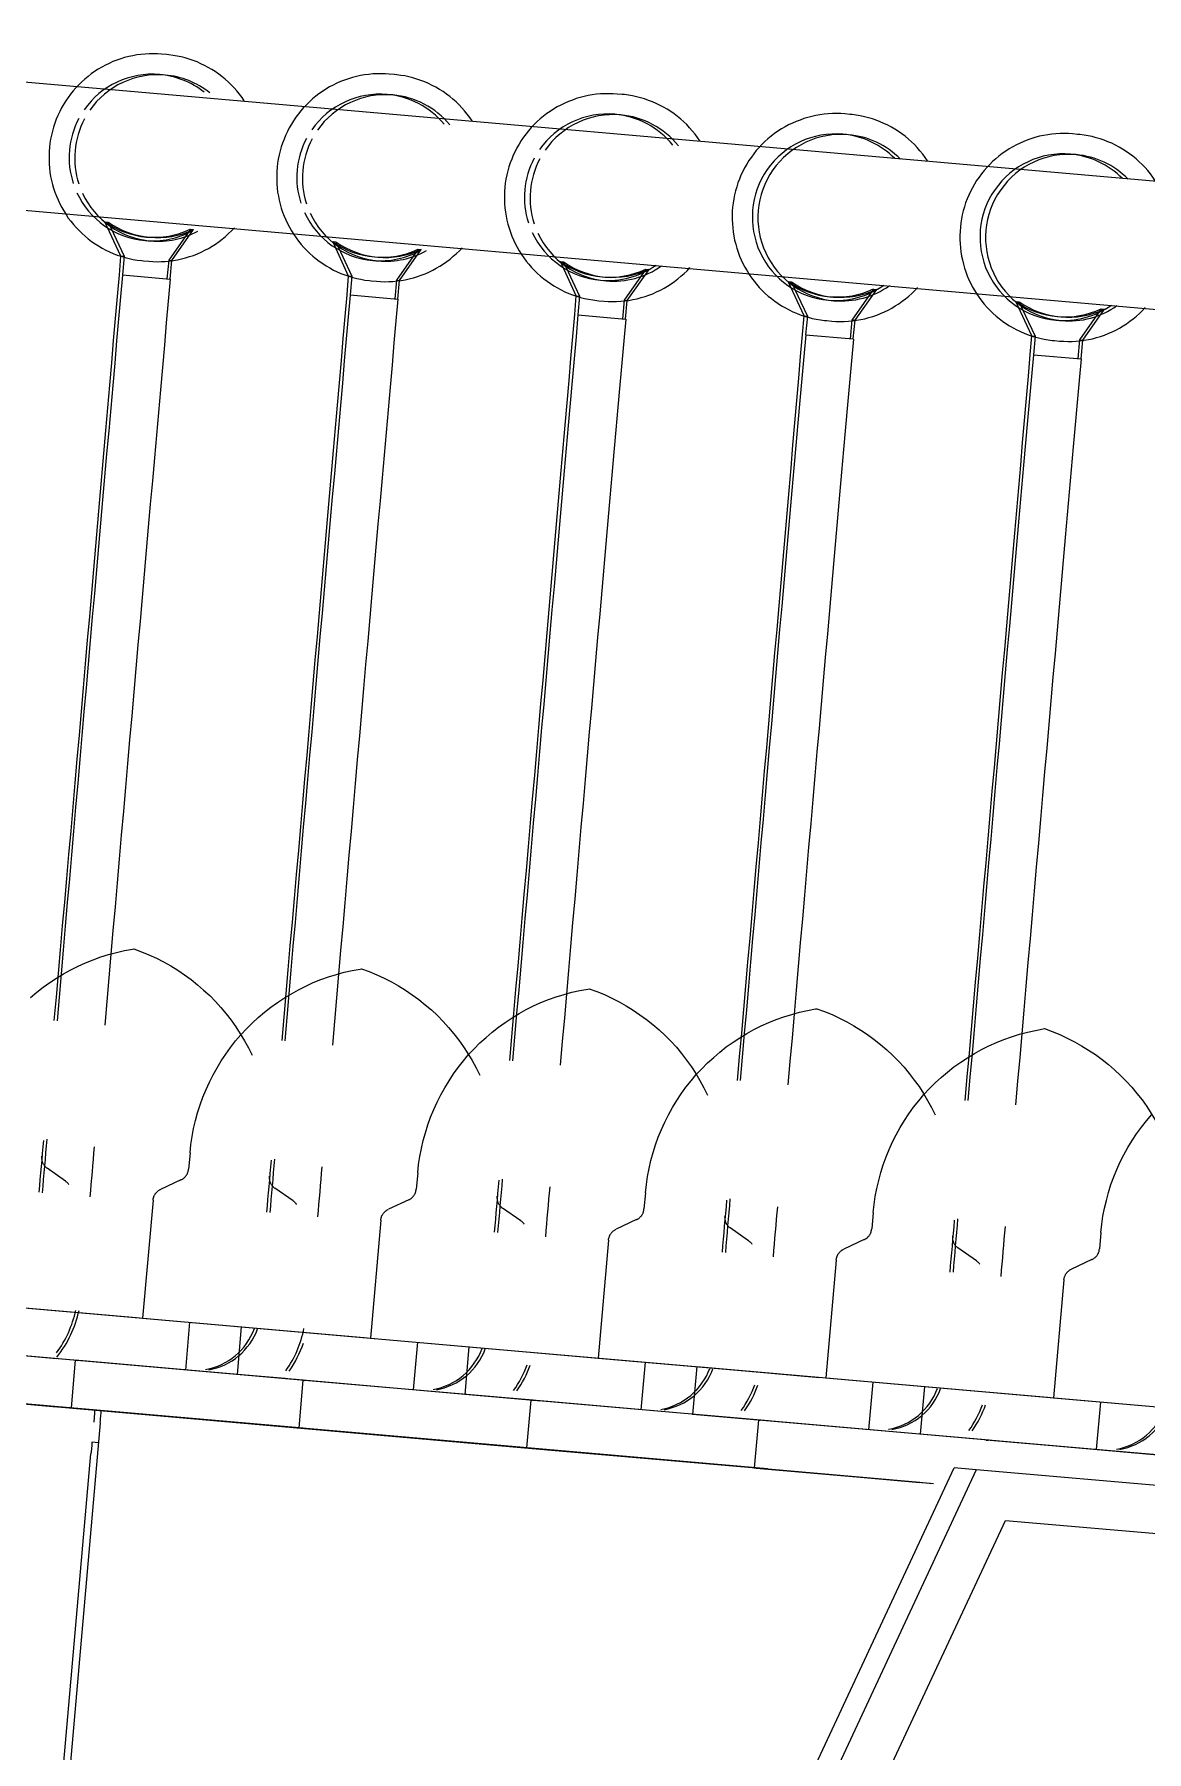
# Model space of a CAD drawing. Header units: millimetres. Extents: x 4237772 to 4686020, y -673 to 29459.
# Drawn here: x 4342311.8 to 4342381.6, y 16839.2 to 16946.8 of the extents above; entities that cross this region are included whole.
import ezdxf

# ---------------------------------------------------------------- set-up
doc = ezdxf.new("R2010")
doc.units = ezdxf.units.MM
doc.layers.add('Q-SPCQ', color=91, linetype='Continuous', lineweight=5)

# ---------------------------------------------------------------- blocks, each defined once
blk = doc.blocks.new('Static Line_Sayfa_Metal Deck_Pan Mount - Up to 15 _ pitch - Max 2 Users-1848787-SECTION - GRIDS C4-C5')
at = {"layer": 'Q-SPCQ'}
for p, q in [((4342462.49, 16930.58), (4342276.94, 16946.82)), ((4342320.14, 16945.55), (4342319.82, 16945.58)), ((4342334.41, 16944.3), (4342334.09, 16944.33)), ((4342348.68, 16943.05), (4342348.37, 16943.08)), ((4342362.96, 16941.8), (4342362.64, 16941.83)), ((4342377.23, 16940.55), (4342376.91, 16940.58)), ((4342276.24, 16938.85), (4342461.8, 16922.62)), ((4342317.27, 16932.92), (4342316.26, 16935.08)), ((4342316.26, 16935.08), (4342316.46, 16935.06)), ((4342316.46, 16935.06), (4342317.47, 16932.91)), ((4342321.62, 16934.61), (4342320.26, 16932.66)), ((4342320.46, 16932.64), (4342321.82, 16934.59)), ((4342321.62, 16934.61), (4342321.82, 16934.59)), ((4342331.54, 16931.67), (4342330.54, 16933.83)), ((4342330.54, 16933.83), (4342330.74, 16933.81)), ((4342330.74, 16933.81), (4342331.74, 16931.66)), ((4342335.89, 16933.36), (4342334.53, 16931.41)), ((4342334.73, 16931.39), (4342336.09, 16933.34)), ((4342335.89, 16933.36), (4342336.09, 16933.34)), ((4342317.17, 16931.76), (4342317.27, 16932.92)), ((4342317.27, 16932.92), (4342317.47, 16932.91)), ((4342317.47, 16932.91), (4342317.37, 16931.74)), ((4342318.69, 16932.63), (4342319.01, 16932.6)), ((4342320.26, 16932.66), (4342320.15, 16931.49)), ((4342320.26, 16932.66), (4342320.46, 16932.64)), ((4342320.35, 16931.48), (4342320.46, 16932.64)), ((4342345.81, 16930.43), (4342344.81, 16932.58)), ((4342344.81, 16932.58), (4342345.01, 16932.56)), ((4342345.01, 16932.56), (4342346.01, 16930.41)), ((4342350.17, 16932.11), (4342348.8, 16930.16)), ((4342349, 16930.15), (4342350.37, 16932.09)), ((4342350.17, 16932.11), (4342350.37, 16932.09)), ((4342317.37, 16931.74), (4342320.35, 16931.48)), ((4342331.44, 16930.51), (4342331.54, 16931.67)), ((4342331.54, 16931.67), (4342331.74, 16931.66)), ((4342331.74, 16931.66), (4342331.64, 16930.49)), ((4342332.96, 16931.38), (4342333.28, 16931.35)), ((4342334.53, 16931.41), (4342334.43, 16930.25)), ((4342334.53, 16931.41), (4342334.73, 16931.39)), ((4342334.63, 16930.23), (4342334.73, 16931.39)), ((4342360.09, 16929.18), (4342359.08, 16931.33)), ((4342359.08, 16931.33), (4342359.28, 16931.31)), ((4342359.28, 16931.31), (4342360.29, 16929.16)), ((4342331.64, 16930.49), (4342334.63, 16930.23)), ((4342345.71, 16929.26), (4342345.81, 16930.43)), ((4342345.81, 16930.43), (4342346.01, 16930.41)), ((4342346.01, 16930.41), (4342345.91, 16929.24)), ((4342347.23, 16930.13), (4342347.55, 16930.1)), ((4342348.8, 16930.16), (4342348.7, 16929)), ((4342348.8, 16930.16), (4342349, 16930.15)), ((4342348.9, 16928.98), (4342349, 16930.15)), ((4342364.44, 16930.86), (4342363.08, 16928.92)), ((4342363.28, 16928.9), (4342364.64, 16930.84)), ((4342364.44, 16930.86), (4342364.64, 16930.84)), ((4342374.36, 16927.93), (4342373.35, 16930.08)), ((4342373.35, 16930.08), (4342373.55, 16930.06)), ((4342373.55, 16930.06), (4342374.56, 16927.91)), ((4342345.91, 16929.24), (4342348.9, 16928.98)), ((4342359.98, 16928.01), (4342360.09, 16929.18)), ((4342360.09, 16929.18), (4342360.29, 16929.16)), ((4342360.29, 16929.16), (4342360.18, 16927.99)), ((4342361.51, 16928.88), (4342361.82, 16928.85)), ((4342363.08, 16928.92), (4342362.97, 16927.75)), ((4342363.08, 16928.92), (4342363.28, 16928.9)), ((4342363.17, 16927.73), (4342363.28, 16928.9)), ((4342378.71, 16929.61), (4342377.35, 16927.67)), ((4342377.55, 16927.65), (4342378.91, 16929.6)), ((4342378.71, 16929.61), (4342378.91, 16929.6)), ((4342360.18, 16927.99), (4342363.17, 16927.73)), ((4342374.26, 16926.76), (4342374.36, 16927.93)), ((4342374.36, 16927.93), (4342374.56, 16927.91)), ((4342374.56, 16927.91), (4342374.46, 16926.74)), ((4342374.46, 16926.74), (4342377.45, 16926.48)), ((4342375.78, 16927.63), (4342376.1, 16927.6)), ((4342377.35, 16927.67), (4342377.25, 16926.5)), ((4342377.35, 16927.67), (4342377.55, 16927.65)), ((4342377.45, 16926.48), (4342377.55, 16927.65)), ((4342321.6, 16876.74), (4342321.51, 16875.72)), ((4342313.8, 16874.97), (4342312.64, 16875.78)), ((4342335.87, 16875.49), (4342335.78, 16874.47)), ((4342321.03, 16875.04), (4342319.75, 16874.45)), ((4342328.07, 16873.72), (4342326.91, 16874.53)), ((4342350.14, 16874.24), (4342350.05, 16873.22)), ((4342319.28, 16873.77), (4342318.63, 16866.38)), ((4342335.31, 16873.79), (4342334.03, 16873.2)), ((4342342.34, 16872.47), (4342341.18, 16873.28)), ((4342364.42, 16873), (4342364.33, 16871.97)), ((4342333.55, 16872.52), (4342332.91, 16865.13)), ((4342349.58, 16872.55), (4342348.3, 16871.95)), ((4342356.61, 16871.22), (4342355.46, 16872.03)), ((4342347.83, 16871.27), (4342347.18, 16863.88)), ((4342363.85, 16871.3), (4342362.57, 16870.7)), ((4342370.89, 16869.97), (4342369.73, 16870.78)), ((4342378.69, 16871.75), (4342378.6, 16870.72)), ((4342362.1, 16870.02), (4342361.45, 16862.63)), ((4342378.12, 16870.05), (4342376.85, 16869.45)), ((4342313.22, 16860.83), (4342216.13, 16869.32)), ((4342376.37, 16868.77), (4342375.72, 16861.38)), ((4342328.68, 16859.48), (4342230.4, 16868.07)), ((4342296.27, 16868.34), (4342318.91, 16866.35)), ((4342304.36, 16867.63), (4342318.89, 16866.36)), ((4342343.52, 16858.18), (4342244.68, 16866.83)), ((4342310.54, 16867.09), (4342318.25, 16866.41)), ((4342310.54, 16867.09), (4342333.18, 16865.11)), ((4342357.79, 16856.93), (4342258.95, 16865.58)), ((4342318.63, 16866.38), (4342333.16, 16865.11)), ((4342321.33, 16863.13), (4342321.59, 16866.12)), ((4342324.81, 16865.84), (4342324.55, 16862.85)), ((4342324.81, 16865.84), (4342332.52, 16865.16)), ((4342324.81, 16865.84), (4342347.45, 16863.86)), ((4342367.35, 16856.09), (4342273.22, 16864.33)), ((4342315.03, 16863.68), (4342300.13, 16864.99)), ((4342315.23, 16863.66), (4342300.25, 16864.98)), ((4342313.22, 16863.84), (4342300.96, 16864.91)), ((4342332.91, 16865.13), (4342347.43, 16863.86)), ((4342335.6, 16861.88), (4342335.87, 16864.87)), ((4342339.08, 16864.59), (4342338.82, 16861.6)), ((4342339.08, 16864.59), (4342346.79, 16863.92)), ((4342339.08, 16864.59), (4342361.72, 16862.61)), ((4342314.4, 16863.74), (4342314.14, 16860.75)), ((4342329.31, 16862.43), (4342314.4, 16863.74)), ((4342314.4, 16863.74), (4342314.53, 16863.73)), ((4342329.51, 16862.42), (4342314.53, 16863.73)), ((4342328.68, 16862.49), (4342315.23, 16863.66)), ((4342347.18, 16863.88), (4342361.71, 16862.61)), ((4342349.88, 16860.63), (4342350.14, 16863.62)), ((4342353.36, 16863.34), (4342353.1, 16860.35)), ((4342353.36, 16863.34), (4342361.06, 16862.67)), ((4342353.36, 16863.34), (4342376, 16861.36)), ((4342367.35, 16856.09), (4342287.49, 16863.08)), ((4342327.59, 16862.58), (4342324.55, 16862.85)), ((4342327.56, 16862.59), (4342324.55, 16862.85)), ((4342328.67, 16862.49), (4342328.41, 16859.5)), ((4342343.58, 16861.18), (4342328.67, 16862.49)), ((4342328.67, 16862.49), (4342328.8, 16862.48)), ((4342343.78, 16861.17), (4342328.8, 16862.48)), ((4342343.78, 16861.17), (4342329.51, 16862.42)), ((4342361.45, 16862.63), (4342375.98, 16861.36)), ((4342364.15, 16859.38), (4342364.41, 16862.37)), ((4342299.87, 16862), (4342314.77, 16860.69)), ((4342299.99, 16861.99), (4342314.97, 16860.68)), ((4342300.7, 16861.92), (4342313.22, 16860.83)), ((4342367.35, 16856.09), (4342301.77, 16861.83)), ((4342343.14, 16861.22), (4342338.82, 16861.6)), ((4342343.1, 16861.23), (4342338.82, 16861.6)), ((4342342.95, 16861.24), (4342342.69, 16858.25)), ((4342357.85, 16859.94), (4342342.95, 16861.24)), ((4342342.95, 16861.24), (4342343.07, 16861.23)), ((4342358.05, 16859.92), (4342343.07, 16861.23)), ((4342358.05, 16859.92), (4342343.78, 16861.17)), ((4342367.63, 16862.09), (4342367.37, 16859.1)), ((4342367.63, 16862.09), (4342375.34, 16861.42)), ((4342367.63, 16862.09), (4342390.27, 16860.11)), ((4342375.72, 16861.38), (4342390.25, 16860.11)), ((4342378.42, 16858.14), (4342378.68, 16861.12)), ((4342314.14, 16860.75), (4342314.27, 16860.74)), ((4342314.14, 16860.75), (4342329.05, 16859.44)), ((4342314.27, 16860.74), (4342329.25, 16859.43)), ((4342314.97, 16860.68), (4342328.68, 16859.48)), ((4342316.04, 16860.58), (4342315.63, 16860.62)), ((4342367.35, 16856.09), (4342316.04, 16860.58)), ((4342357.42, 16859.97), (4342353.1, 16860.35)), ((4342357.37, 16859.98), (4342353.1, 16860.35)), ((4342357.22, 16859.99), (4342356.96, 16857)), ((4342372.13, 16858.69), (4342357.22, 16859.99)), ((4342357.22, 16859.99), (4342357.34, 16859.98)), ((4342372.33, 16858.67), (4342357.34, 16859.98)), ((4342311.84, 16812.22), (4342315.98, 16859.83)), ((4342328.41, 16859.5), (4342328.54, 16859.49)), ((4342328.41, 16859.5), (4342343.32, 16858.2)), ((4342328.54, 16859.49), (4342343.52, 16858.18)), ((4342329.25, 16859.43), (4342343.52, 16858.18)), ((4342372.33, 16858.67), (4342358.05, 16859.92)), ((4342371.69, 16858.73), (4342367.37, 16859.1)), ((4342371.65, 16858.73), (4342367.37, 16859.1)), ((4342311.36, 16812.22), (4342315.39, 16857.88)), ((4342315.45, 16858.63), (4342315.86, 16858.59)), ((4342342.69, 16858.25), (4342342.81, 16858.24)), ((4342342.69, 16858.25), (4342357.59, 16856.95)), ((4342342.81, 16858.24), (4342357.79, 16856.93)), ((4342343.52, 16858.18), (4342357.79, 16856.93)), ((4342386.4, 16857.44), (4342371.49, 16858.74)), ((4342371.49, 16858.74), (4342371.62, 16858.73)), ((4342386.6, 16857.42), (4342371.62, 16858.73)), ((4342386.6, 16857.42), (4342372.33, 16858.67)), ((4342346.96, 16808.69), (4342369.49, 16857)), ((4342370.87, 16856.88), (4342348.34, 16808.57)), ((4342356.96, 16857), (4342357.08, 16856.99)), ((4342356.96, 16857), (4342368, 16856.04)), ((4342357.08, 16856.99), (4342368.19, 16856.02)), ((4342357.79, 16856.93), (4342367.35, 16856.09)), ((4342370.87, 16856.88), (4342369.49, 16857)), ((4342515.06, 16844.26), (4342370.87, 16856.88)), ((4342350.17, 16805.4), (4342372.7, 16853.71)), ((4342372.7, 16853.71), (4342512.7, 16841.46))]:
    blk.add_line(p, q, dxfattribs=at)
at = {"layer": 'Q-SPCQ', "flags": 128}
for points in [[(4342319.82, 16945.58), (4342319.56, 16945.59), (4342319.3, 16945.6), (4342319.04, 16945.6), (4342318.78, 16945.58), (4342318.52, 16945.56), (4342318.27, 16945.53), (4342318.01, 16945.48), (4342317.76, 16945.43), (4342317.5, 16945.36), (4342317.26, 16945.29), (4342317.01, 16945.2), (4342316.77, 16945.11), (4342316.53, 16945), (4342316.3, 16944.89), (4342316.07, 16944.77), (4342315.84, 16944.63), (4342315.62, 16944.49), (4342315.41, 16944.34), (4342315.21, 16944.18), (4342315.01, 16944.02), (4342314.81, 16943.84), (4342314.63, 16943.66), (4342314.45, 16943.47), (4342314.28, 16943.28), (4342314.11, 16943.08), (4342313.96, 16942.87), (4342313.81, 16942.65), (4342313.67, 16942.43), (4342313.55, 16942.21), (4342313.43, 16941.98), (4342313.32, 16941.74), (4342313.21, 16941.5), (4342313.12, 16941.26), (4342313.04, 16941.01), (4342312.97, 16940.76), (4342312.91, 16940.51), (4342312.86, 16940.25), (4342312.82, 16940), (4342312.79, 16939.74), (4342312.77, 16939.48), (4342312.76, 16939.22), (4342312.76, 16938.96), (4342312.77, 16938.7), (4342312.79, 16938.44), (4342312.82, 16938.18), (4342312.86, 16937.92), (4342312.91, 16937.67), (4342312.98, 16937.42), (4342313.05, 16937.17), (4342313.13, 16936.92), (4342313.22, 16936.68), (4342313.33, 16936.44), (4342313.44, 16936.2), (4342313.56, 16935.97), (4342313.69, 16935.75), (4342313.83, 16935.53), (4342313.97, 16935.31), (4342314.13, 16935.11), (4342314.29, 16934.9), (4342314.46, 16934.71), (4342314.64, 16934.52), (4342314.83, 16934.34), (4342315.02, 16934.17), (4342315.22, 16934), (4342315.43, 16933.84), (4342315.65, 16933.7), (4342315.86, 16933.56), (4342316.09, 16933.42), (4342316.32, 16933.3), (4342316.55, 16933.19), (4342316.79, 16933.09), (4342317.03, 16932.99), (4342317.28, 16932.91), (4342317.53, 16932.83), (4342317.78, 16932.77), (4342318.04, 16932.72), (4342318.29, 16932.67), (4342318.55, 16932.64), (4342318.69, 16932.63)], [(4342325, 16942.65), (4342324.86, 16942.86), (4342324.7, 16943.07), (4342324.54, 16943.27), (4342324.36, 16943.47), (4342324.18, 16943.65), (4342324, 16943.83), (4342323.8, 16944.01), (4342323.6, 16944.17), (4342323.4, 16944.33), (4342323.18, 16944.48), (4342322.96, 16944.62), (4342322.74, 16944.75), (4342322.51, 16944.87), (4342322.28, 16944.98), (4342322.04, 16945.09), (4342321.79, 16945.18), (4342321.55, 16945.27), (4342321.3, 16945.34), (4342321.05, 16945.4), (4342320.79, 16945.46), (4342320.54, 16945.5), (4342320.28, 16945.53), (4342320.14, 16945.55)], [(4342334.09, 16944.33), (4342333.84, 16944.35), (4342333.58, 16944.35), (4342333.32, 16944.35), (4342333.06, 16944.34), (4342332.8, 16944.31), (4342332.54, 16944.28), (4342332.28, 16944.23), (4342332.03, 16944.18), (4342331.78, 16944.11), (4342331.53, 16944.04), (4342331.28, 16943.95), (4342331.04, 16943.86), (4342330.8, 16943.75), (4342330.57, 16943.64), (4342330.34, 16943.52), (4342330.12, 16943.38), (4342329.9, 16943.24), (4342329.68, 16943.09), (4342329.48, 16942.94), (4342329.28, 16942.77), (4342329.08, 16942.6), (4342328.9, 16942.41), (4342328.72, 16942.23), (4342328.55, 16942.03), (4342328.39, 16941.83), (4342328.23, 16941.62), (4342328.08, 16941.4), (4342327.95, 16941.18), (4342327.82, 16940.96), (4342327.7, 16940.73), (4342327.59, 16940.49), (4342327.49, 16940.25), (4342327.4, 16940.01), (4342327.31, 16939.76), (4342327.24, 16939.51), (4342327.18, 16939.26), (4342327.13, 16939), (4342327.09, 16938.75), (4342327.06, 16938.49), (4342327.04, 16938.23), (4342327.03, 16937.97), (4342327.03, 16937.71), (4342327.04, 16937.45), (4342327.06, 16937.19), (4342327.09, 16936.93), (4342327.14, 16936.68), (4342327.19, 16936.42), (4342327.25, 16936.17), (4342327.32, 16935.92), (4342327.4, 16935.67), (4342327.5, 16935.43), (4342327.6, 16935.19), (4342327.71, 16934.96), (4342327.83, 16934.73), (4342327.96, 16934.5), (4342328.1, 16934.28), (4342328.25, 16934.07), (4342328.4, 16933.86), (4342328.56, 16933.66), (4342328.74, 16933.46), (4342328.92, 16933.27), (4342329.1, 16933.09), (4342329.3, 16932.92), (4342329.5, 16932.75), (4342329.7, 16932.6), (4342329.92, 16932.45), (4342330.14, 16932.31), (4342330.36, 16932.18), (4342330.59, 16932.05), (4342330.83, 16931.94), (4342331.06, 16931.84), (4342331.31, 16931.74), (4342331.55, 16931.66), (4342331.8, 16931.59), (4342332.05, 16931.52), (4342332.31, 16931.47), (4342332.56, 16931.42), (4342332.82, 16931.39), (4342332.96, 16931.38)], [(4342339.28, 16941.4), (4342339.13, 16941.61), (4342338.97, 16941.82), (4342338.81, 16942.02), (4342338.64, 16942.22), (4342338.46, 16942.4), (4342338.27, 16942.59), (4342338.08, 16942.76), (4342337.88, 16942.92), (4342337.67, 16943.08), (4342337.46, 16943.23), (4342337.24, 16943.37), (4342337.01, 16943.5), (4342336.78, 16943.62), (4342336.55, 16943.74), (4342336.31, 16943.84), (4342336.07, 16943.93), (4342335.82, 16944.02), (4342335.57, 16944.09), (4342335.32, 16944.16), (4342335.07, 16944.21), (4342334.81, 16944.25), (4342334.55, 16944.29), (4342334.41, 16944.3)], [(4342348.37, 16943.08), (4342348.11, 16943.1), (4342347.85, 16943.1), (4342347.59, 16943.1), (4342347.33, 16943.09), (4342347.07, 16943.06), (4342346.81, 16943.03), (4342346.56, 16942.98), (4342346.3, 16942.93), (4342346.05, 16942.86), (4342345.8, 16942.79), (4342345.56, 16942.7), (4342345.31, 16942.61), (4342345.08, 16942.5), (4342344.84, 16942.39), (4342344.61, 16942.27), (4342344.39, 16942.14), (4342344.17, 16941.99), (4342343.96, 16941.85), (4342343.75, 16941.69), (4342343.55, 16941.52), (4342343.36, 16941.35), (4342343.17, 16941.17), (4342342.99, 16940.98), (4342342.82, 16940.78), (4342342.66, 16940.58), (4342342.5, 16940.37), (4342342.36, 16940.16), (4342342.22, 16939.93), (4342342.09, 16939.71), (4342341.97, 16939.48), (4342341.86, 16939.24), (4342341.76, 16939), (4342341.67, 16938.76), (4342341.59, 16938.51), (4342341.52, 16938.26), (4342341.45, 16938.01), (4342341.4, 16937.75), (4342341.36, 16937.5), (4342341.33, 16937.24), (4342341.31, 16936.98), (4342341.3, 16936.72), (4342341.3, 16936.46), (4342341.31, 16936.2), (4342341.33, 16935.94), (4342341.37, 16935.68), (4342341.41, 16935.43), (4342341.46, 16935.17), (4342341.52, 16934.92), (4342341.6, 16934.67), (4342341.68, 16934.42), (4342341.77, 16934.18), (4342341.87, 16933.94), (4342341.98, 16933.71), (4342342.1, 16933.48), (4342342.23, 16933.25), (4342342.37, 16933.03), (4342342.52, 16932.82), (4342342.67, 16932.61), (4342342.84, 16932.41), (4342343.01, 16932.21), (4342343.19, 16932.02), (4342343.38, 16931.84), (4342343.57, 16931.67), (4342343.77, 16931.5), (4342343.98, 16931.35), (4342344.19, 16931.2), (4342344.41, 16931.06), (4342344.63, 16930.93), (4342344.86, 16930.81), (4342345.1, 16930.69), (4342345.34, 16930.59), (4342345.58, 16930.5), (4342345.83, 16930.41), (4342346.07, 16930.34), (4342346.33, 16930.27), (4342346.58, 16930.22), (4342346.84, 16930.18), (4342347.09, 16930.14), (4342347.23, 16930.13)], [(4342353.55, 16940.15), (4342353.4, 16940.36), (4342353.25, 16940.57), (4342353.08, 16940.77), (4342352.91, 16940.97), (4342352.73, 16941.16), (4342352.54, 16941.34), (4342352.35, 16941.51), (4342352.15, 16941.68), (4342351.94, 16941.83), (4342351.73, 16941.98), (4342351.51, 16942.12), (4342351.28, 16942.25), (4342351.06, 16942.37), (4342350.82, 16942.49), (4342350.58, 16942.59), (4342350.34, 16942.68), (4342350.09, 16942.77), (4342349.84, 16942.84), (4342349.59, 16942.91), (4342349.34, 16942.96), (4342349.08, 16943), (4342348.82, 16943.04), (4342348.68, 16943.05)], [(4342362.64, 16941.83), (4342362.38, 16941.85), (4342362.12, 16941.85), (4342361.86, 16941.85), (4342361.6, 16941.84), (4342361.34, 16941.81), (4342361.08, 16941.78), (4342360.83, 16941.73), (4342360.57, 16941.68), (4342360.32, 16941.61), (4342360.07, 16941.54), (4342359.83, 16941.45), (4342359.59, 16941.36), (4342359.35, 16941.26), (4342359.11, 16941.14), (4342358.89, 16941.02), (4342358.66, 16940.89), (4342358.44, 16940.75), (4342358.23, 16940.6), (4342358.02, 16940.44), (4342357.82, 16940.27), (4342357.63, 16940.1), (4342357.44, 16939.92), (4342357.27, 16939.73), (4342357.09, 16939.53), (4342356.93, 16939.33), (4342356.78, 16939.12), (4342356.63, 16938.91), (4342356.49, 16938.69), (4342356.36, 16938.46), (4342356.24, 16938.23), (4342356.13, 16937.99), (4342356.03, 16937.75), (4342355.94, 16937.51), (4342355.86, 16937.26), (4342355.79, 16937.01), (4342355.73, 16936.76), (4342355.68, 16936.51), (4342355.64, 16936.25), (4342355.6, 16935.99), (4342355.58, 16935.73), (4342355.57, 16935.47), (4342355.58, 16935.21), (4342355.59, 16934.95), (4342355.61, 16934.69), (4342355.64, 16934.44), (4342355.68, 16934.18), (4342355.73, 16933.92), (4342355.8, 16933.67), (4342355.87, 16933.42), (4342355.95, 16933.18), (4342356.04, 16932.93), (4342356.14, 16932.69), (4342356.25, 16932.46), (4342356.38, 16932.23), (4342356.51, 16932), (4342356.64, 16931.78), (4342356.79, 16931.57), (4342356.95, 16931.36), (4342357.11, 16931.16), (4342357.28, 16930.96), (4342357.46, 16930.77), (4342357.65, 16930.59), (4342357.84, 16930.42), (4342358.04, 16930.26), (4342358.25, 16930.1), (4342358.46, 16929.95), (4342358.68, 16929.81), (4342358.91, 16929.68), (4342359.14, 16929.56), (4342359.37, 16929.44), (4342359.61, 16929.34), (4342359.85, 16929.25), (4342360.1, 16929.16), (4342360.35, 16929.09), (4342360.6, 16929.02), (4342360.85, 16928.97), (4342361.11, 16928.93), (4342361.37, 16928.89), (4342361.51, 16928.88)], [(4342367.82, 16938.9), (4342367.67, 16939.11), (4342367.52, 16939.32), (4342367.35, 16939.52), (4342367.18, 16939.72), (4342367, 16939.91), (4342366.82, 16940.09), (4342366.62, 16940.26), (4342366.42, 16940.43), (4342366.21, 16940.58), (4342366, 16940.73), (4342365.78, 16940.87), (4342365.56, 16941), (4342365.33, 16941.13), (4342365.09, 16941.24), (4342364.86, 16941.34), (4342364.61, 16941.44), (4342364.37, 16941.52), (4342364.12, 16941.59), (4342363.87, 16941.66), (4342363.61, 16941.71), (4342363.35, 16941.76), (4342363.1, 16941.79), (4342362.96, 16941.8)], [(4342376.91, 16940.58), (4342376.65, 16940.6), (4342376.39, 16940.61), (4342376.13, 16940.6), (4342375.87, 16940.59), (4342375.62, 16940.56), (4342375.36, 16940.53), (4342375.1, 16940.49), (4342374.85, 16940.43), (4342374.6, 16940.37), (4342374.35, 16940.29), (4342374.1, 16940.21), (4342373.86, 16940.11), (4342373.62, 16940.01), (4342373.39, 16939.89), (4342373.16, 16939.77), (4342372.93, 16939.64), (4342372.72, 16939.5), (4342372.5, 16939.35), (4342372.3, 16939.19), (4342372.1, 16939.02), (4342371.9, 16938.85), (4342371.72, 16938.67), (4342371.54, 16938.48), (4342371.37, 16938.28), (4342371.2, 16938.08), (4342371.05, 16937.87), (4342370.9, 16937.66), (4342370.76, 16937.44), (4342370.64, 16937.21), (4342370.52, 16936.98), (4342370.41, 16936.75), (4342370.31, 16936.51), (4342370.21, 16936.26), (4342370.13, 16936.02), (4342370.06, 16935.77), (4342370, 16935.51), (4342369.95, 16935.26), (4342369.91, 16935), (4342369.88, 16934.74), (4342369.86, 16934.48), (4342369.85, 16934.22), (4342369.85, 16933.96), (4342369.86, 16933.7), (4342369.88, 16933.44), (4342369.91, 16933.19), (4342369.95, 16932.93), (4342370.01, 16932.68), (4342370.07, 16932.42), (4342370.14, 16932.17), (4342370.22, 16931.93), (4342370.31, 16931.68), (4342370.42, 16931.44), (4342370.53, 16931.21), (4342370.65, 16930.98), (4342370.78, 16930.75), (4342370.92, 16930.53), (4342371.06, 16930.32), (4342371.22, 16930.11), (4342371.38, 16929.91), (4342371.55, 16929.71), (4342371.73, 16929.53), (4342371.92, 16929.35), (4342372.12, 16929.17), (4342372.32, 16929.01), (4342372.52, 16928.85), (4342372.74, 16928.7), (4342372.96, 16928.56), (4342373.18, 16928.43), (4342373.41, 16928.31), (4342373.64, 16928.19), (4342373.88, 16928.09), (4342374.12, 16928), (4342374.37, 16927.91), (4342374.62, 16927.84), (4342374.87, 16927.78), (4342375.13, 16927.72), (4342375.38, 16927.68), (4342375.64, 16927.64), (4342375.78, 16927.63)], [(4342382.09, 16937.65), (4342381.95, 16937.87), (4342381.79, 16938.07), (4342381.63, 16938.28), (4342381.46, 16938.47), (4342381.28, 16938.66), (4342381.09, 16938.84), (4342380.89, 16939.01), (4342380.69, 16939.18), (4342380.49, 16939.34), (4342380.27, 16939.48), (4342380.05, 16939.62), (4342379.83, 16939.75), (4342379.6, 16939.88), (4342379.37, 16939.99), (4342379.13, 16940.09), (4342378.89, 16940.19), (4342378.64, 16940.27), (4342378.39, 16940.34), (4342378.14, 16940.41), (4342377.88, 16940.46), (4342377.63, 16940.51), (4342377.37, 16940.54), (4342377.23, 16940.55)], [(4342319.01, 16932.6), (4342319.27, 16932.58), (4342319.53, 16932.57), (4342319.79, 16932.58), (4342320.05, 16932.59), (4342320.3, 16932.61), (4342320.56, 16932.65), (4342320.82, 16932.69), (4342321.07, 16932.75), (4342321.32, 16932.81), (4342321.57, 16932.89), (4342321.82, 16932.97), (4342322.06, 16933.07), (4342322.3, 16933.17), (4342322.53, 16933.29), (4342322.76, 16933.41), (4342322.99, 16933.54), (4342323.2, 16933.68), (4342323.42, 16933.83), (4342323.62, 16933.99), (4342323.82, 16934.16), (4342324.02, 16934.33), (4342324.2, 16934.51), (4342324.38, 16934.7)], [(4342333.28, 16931.35), (4342333.54, 16931.33), (4342333.8, 16931.32), (4342334.06, 16931.33), (4342334.32, 16931.34), (4342334.58, 16931.37), (4342334.83, 16931.4), (4342335.09, 16931.44), (4342335.34, 16931.5), (4342335.6, 16931.56), (4342335.85, 16931.64), (4342336.09, 16931.72), (4342336.33, 16931.82), (4342336.57, 16931.92), (4342336.81, 16932.04), (4342337.03, 16932.16), (4342337.26, 16932.29), (4342337.48, 16932.43), (4342337.69, 16932.58), (4342337.9, 16932.74), (4342338.1, 16932.91), (4342338.29, 16933.08), (4342338.48, 16933.26), (4342338.65, 16933.45)], [(4342347.55, 16930.1), (4342347.81, 16930.08), (4342348.07, 16930.08), (4342348.33, 16930.08), (4342348.59, 16930.09), (4342348.85, 16930.12), (4342349.11, 16930.15), (4342349.36, 16930.2), (4342349.62, 16930.25), (4342349.87, 16930.32), (4342350.12, 16930.39), (4342350.36, 16930.48), (4342350.61, 16930.57), (4342350.84, 16930.68), (4342351.08, 16930.79), (4342351.31, 16930.91), (4342351.53, 16931.04), (4342351.75, 16931.18), (4342351.96, 16931.33), (4342352.17, 16931.49), (4342352.37, 16931.66), (4342352.56, 16931.83), (4342352.75, 16932.01), (4342352.93, 16932.2)], [(4342361.82, 16928.85), (4342362.08, 16928.83), (4342362.34, 16928.83), (4342362.6, 16928.83), (4342362.86, 16928.84), (4342363.12, 16928.87), (4342363.38, 16928.9), (4342363.64, 16928.95), (4342363.89, 16929), (4342364.14, 16929.07), (4342364.39, 16929.14), (4342364.64, 16929.23), (4342364.88, 16929.32), (4342365.12, 16929.43), (4342365.35, 16929.54), (4342365.58, 16929.66), (4342365.8, 16929.8), (4342366.02, 16929.94), (4342366.23, 16930.09), (4342366.44, 16930.24), (4342366.64, 16930.41), (4342366.83, 16930.58), (4342367.02, 16930.76), (4342367.2, 16930.95)], [(4342376.1, 16927.6), (4342376.36, 16927.59), (4342376.62, 16927.58), (4342376.88, 16927.58), (4342377.14, 16927.6), (4342377.39, 16927.62), (4342377.65, 16927.65), (4342377.91, 16927.7), (4342378.16, 16927.75), (4342378.41, 16927.82), (4342378.66, 16927.89), (4342378.91, 16927.98), (4342379.15, 16928.07), (4342379.39, 16928.18), (4342379.62, 16928.29), (4342379.85, 16928.41), (4342380.08, 16928.55), (4342380.29, 16928.69), (4342380.51, 16928.84), (4342380.71, 16928.99), (4342380.91, 16929.16), (4342381.11, 16929.33), (4342381.29, 16929.52), (4342381.47, 16929.7)], [(4342311.6, 16886.47), (4342311.99, 16886.8), (4342312.39, 16887.11), (4342312.81, 16887.41), (4342313.24, 16887.69), (4342313.67, 16887.96), (4342314.12, 16888.21), (4342314.58, 16888.43), (4342315.05, 16888.64), (4342315.52, 16888.84), (4342316, 16889.01), (4342316.49, 16889.16), (4342316.99, 16889.29), (4342317.49, 16889.41), (4342317.99, 16889.5), (4342318.07, 16889.51)], [(4342318.07, 16889.51), (4342318.55, 16889.34), (4342319.02, 16889.14), (4342319.49, 16888.93), (4342319.94, 16888.7), (4342320.39, 16888.45), (4342320.83, 16888.18), (4342321.25, 16887.89), (4342321.66, 16887.59), (4342322.07, 16887.27), (4342322.45, 16886.94), (4342322.83, 16886.59), (4342323.19, 16886.22), (4342323.53, 16885.85), (4342323.86, 16885.45), (4342324.17, 16885.05), (4342324.47, 16884.63), (4342324.75, 16884.2), (4342325.01, 16883.76), (4342325.26, 16883.32), (4342325.49, 16882.86)], [(4342321.6, 16876.74), (4342321.65, 16877.25), (4342321.73, 16877.76), (4342321.82, 16878.26), (4342321.94, 16878.76), (4342322.07, 16879.25), (4342322.23, 16879.74), (4342322.4, 16880.22), (4342322.6, 16880.7), (4342322.81, 16881.16), (4342323.04, 16881.62), (4342323.29, 16882.07), (4342323.55, 16882.5), (4342323.84, 16882.93), (4342324.14, 16883.34), (4342324.45, 16883.75), (4342324.79, 16884.13), (4342325.13, 16884.51), (4342325.5, 16884.87), (4342325.87, 16885.22), (4342326.26, 16885.55), (4342326.67, 16885.86), (4342327.08, 16886.16), (4342327.51, 16886.44), (4342327.95, 16886.71), (4342328.4, 16886.96), (4342328.85, 16887.19), (4342329.32, 16887.4), (4342329.79, 16887.59), (4342330.28, 16887.76), (4342330.77, 16887.91), (4342331.26, 16888.05), (4342331.76, 16888.16), (4342332.26, 16888.25), (4342332.34, 16888.27)], [(4342332.34, 16888.27), (4342332.82, 16888.09), (4342333.3, 16887.89), (4342333.76, 16887.68), (4342334.22, 16887.45), (4342334.66, 16887.2), (4342335.1, 16886.93), (4342335.52, 16886.64), (4342335.94, 16886.34), (4342336.34, 16886.02), (4342336.73, 16885.69), (4342337.1, 16885.34), (4342337.46, 16884.97), (4342337.8, 16884.6), (4342338.13, 16884.2), (4342338.45, 16883.8), (4342338.74, 16883.38), (4342339.02, 16882.96), (4342339.29, 16882.52), (4342339.53, 16882.07), (4342339.76, 16881.61)], [(4342335.87, 16875.49), (4342335.92, 16876), (4342336, 16876.51), (4342336.1, 16877.01), (4342336.21, 16877.51), (4342336.35, 16878), (4342336.5, 16878.49), (4342336.67, 16878.97), (4342336.87, 16879.45), (4342337.08, 16879.91), (4342337.31, 16880.37), (4342337.56, 16880.82), (4342337.83, 16881.25), (4342338.11, 16881.68), (4342338.41, 16882.09), (4342338.73, 16882.5), (4342339.06, 16882.89), (4342339.41, 16883.26), (4342339.77, 16883.62), (4342340.15, 16883.97), (4342340.54, 16884.3), (4342340.94, 16884.62), (4342341.36, 16884.91), (4342341.78, 16885.2), (4342342.22, 16885.46), (4342342.67, 16885.71), (4342343.13, 16885.94), (4342343.59, 16886.15), (4342344.07, 16886.34), (4342344.55, 16886.51), (4342345.04, 16886.66), (4342345.53, 16886.8), (4342346.03, 16886.91), (4342346.53, 16887), (4342346.62, 16887.02)], [(4342346.62, 16887.02), (4342347.1, 16886.84), (4342347.57, 16886.65), (4342348.03, 16886.43), (4342348.49, 16886.2), (4342348.94, 16885.95), (4342349.37, 16885.68), (4342349.8, 16885.39), (4342350.21, 16885.09), (4342350.61, 16884.77), (4342351, 16884.44), (4342351.37, 16884.09), (4342351.73, 16883.73), (4342352.08, 16883.35), (4342352.41, 16882.96), (4342352.72, 16882.55), (4342353.02, 16882.13), (4342353.3, 16881.71), (4342353.56, 16881.27), (4342353.8, 16880.82), (4342354.03, 16880.36)], [(4342350.14, 16874.24), (4342350.2, 16874.75), (4342350.27, 16875.26), (4342350.37, 16875.76), (4342350.48, 16876.26), (4342350.62, 16876.76), (4342350.77, 16877.24), (4342350.95, 16877.72), (4342351.14, 16878.2), (4342351.35, 16878.66), (4342351.58, 16879.12), (4342351.83, 16879.57), (4342352.1, 16880.01), (4342352.38, 16880.43), (4342352.68, 16880.85), (4342353, 16881.25), (4342353.33, 16881.64), (4342353.68, 16882.01), (4342354.04, 16882.37), (4342354.42, 16882.72), (4342354.81, 16883.05), (4342355.21, 16883.37), (4342355.63, 16883.67), (4342356.05, 16883.95), (4342356.49, 16884.21), (4342356.94, 16884.46), (4342357.4, 16884.69), (4342357.87, 16884.9), (4342358.34, 16885.09), (4342358.82, 16885.26), (4342359.31, 16885.41), (4342359.8, 16885.55), (4342360.3, 16885.66), (4342360.81, 16885.76), (4342360.89, 16885.77)], [(4342360.89, 16885.77), (4342361.37, 16885.59), (4342361.84, 16885.4), (4342362.31, 16885.18), (4342362.76, 16884.95), (4342363.21, 16884.7), (4342363.65, 16884.43), (4342364.07, 16884.15), (4342364.48, 16883.84), (4342364.88, 16883.53), (4342365.27, 16883.19), (4342365.65, 16882.84), (4342366, 16882.48), (4342366.35, 16882.1), (4342366.68, 16881.71), (4342366.99, 16881.3), (4342367.29, 16880.89), (4342367.57, 16880.46), (4342367.83, 16880.02), (4342368.08, 16879.57), (4342368.3, 16879.11)], [(4342364.42, 16873), (4342364.47, 16873.51), (4342364.55, 16874.01), (4342364.64, 16874.51), (4342364.76, 16875.01), (4342364.89, 16875.51), (4342365.05, 16875.99), (4342365.22, 16876.48), (4342365.41, 16876.95), (4342365.63, 16877.42), (4342365.86, 16877.87), (4342366.1, 16878.32), (4342366.37, 16878.76), (4342366.65, 16879.18), (4342366.95, 16879.6), (4342367.27, 16880), (4342367.6, 16880.39), (4342367.95, 16880.76), (4342368.31, 16881.12), (4342368.69, 16881.47), (4342369.08, 16881.8), (4342369.48, 16882.12), (4342369.9, 16882.42), (4342370.33, 16882.7), (4342370.77, 16882.96), (4342371.21, 16883.21), (4342371.67, 16883.44), (4342372.14, 16883.65), (4342372.61, 16883.84), (4342373.09, 16884.01), (4342373.58, 16884.17), (4342374.08, 16884.3), (4342374.58, 16884.41), (4342375.08, 16884.51), (4342375.16, 16884.52)], [(4342375.16, 16884.52), (4342375.64, 16884.34), (4342376.11, 16884.15), (4342376.58, 16883.93), (4342377.04, 16883.7), (4342377.48, 16883.45), (4342377.92, 16883.18), (4342378.34, 16882.9), (4342378.76, 16882.59), (4342379.16, 16882.28), (4342379.54, 16881.94), (4342379.92, 16881.59), (4342380.28, 16881.23), (4342380.62, 16880.85), (4342380.95, 16880.46), (4342381.27, 16880.05), (4342381.56, 16879.64), (4342381.84, 16879.21), (4342382.11, 16878.77), (4342382.35, 16878.32), (4342382.58, 16877.86)], [(4342378.69, 16871.75), (4342378.74, 16872.26), (4342378.82, 16872.76), (4342378.91, 16873.27), (4342379.03, 16873.76), (4342379.16, 16874.26), (4342379.32, 16874.75), (4342379.49, 16875.23), (4342379.69, 16875.7), (4342379.9, 16876.17), (4342380.13, 16876.62), (4342380.38, 16877.07), (4342380.64, 16877.51), (4342380.93, 16877.93), (4342381.23, 16878.35), (4342381.54, 16878.75), (4342381.88, 16879.14)], [(4342312.29, 16876.53), (4342312.29, 16876.49), (4342312.29, 16876.46), (4342312.29, 16876.43), (4342312.29, 16876.39), (4342312.29, 16876.36), (4342312.3, 16876.33), (4342312.3, 16876.3), (4342312.31, 16876.26), (4342312.32, 16876.23), (4342312.33, 16876.2), (4342312.34, 16876.17), (4342312.35, 16876.14), (4342312.36, 16876.11), (4342312.38, 16876.08), (4342312.39, 16876.05), (4342312.41, 16876.02), (4342312.43, 16875.99), (4342312.45, 16875.97), (4342312.47, 16875.94), (4342312.49, 16875.91), (4342312.51, 16875.89), (4342312.53, 16875.87), (4342312.56, 16875.84), (4342312.58, 16875.82), (4342312.61, 16875.8), (4342312.63, 16875.78)], [(4342321.03, 16875.04), (4342321.06, 16875.06), (4342321.09, 16875.07), (4342321.12, 16875.09), (4342321.15, 16875.11), (4342321.18, 16875.13), (4342321.2, 16875.15), (4342321.23, 16875.17), (4342321.25, 16875.19), (4342321.28, 16875.21), (4342321.3, 16875.24), (4342321.32, 16875.26), (4342321.34, 16875.29), (4342321.36, 16875.31), (4342321.38, 16875.34), (4342321.4, 16875.37), (4342321.41, 16875.4), (4342321.43, 16875.43), (4342321.44, 16875.46), (4342321.45, 16875.49), (4342321.47, 16875.52), (4342321.48, 16875.55), (4342321.48, 16875.58), (4342321.49, 16875.62), (4342321.5, 16875.65), (4342321.5, 16875.68), (4342321.51, 16875.71)], [(4342326.56, 16875.28), (4342326.56, 16875.24), (4342326.56, 16875.21), (4342326.56, 16875.18), (4342326.56, 16875.14), (4342326.56, 16875.11), (4342326.57, 16875.08), (4342326.57, 16875.05), (4342326.58, 16875.01), (4342326.59, 16874.98), (4342326.6, 16874.95), (4342326.61, 16874.92), (4342326.62, 16874.89), (4342326.64, 16874.86), (4342326.65, 16874.83), (4342326.67, 16874.8), (4342326.68, 16874.77), (4342326.7, 16874.74), (4342326.72, 16874.72), (4342326.74, 16874.69), (4342326.76, 16874.66), (4342326.78, 16874.64), (4342326.81, 16874.62), (4342326.83, 16874.59), (4342326.85, 16874.57), (4342326.88, 16874.55), (4342326.91, 16874.53)], [(4342313.8, 16874.97), (4342313.82, 16874.95), (4342313.85, 16874.93), (4342313.87, 16874.91), (4342313.9, 16874.88), (4342313.92, 16874.86), (4342313.94, 16874.83), (4342313.96, 16874.81), (4342313.98, 16874.78), (4342314, 16874.76)], [(4342319.28, 16873.77), (4342319.28, 16873.8), (4342319.29, 16873.83), (4342319.29, 16873.87), (4342319.3, 16873.9), (4342319.31, 16873.93), (4342319.32, 16873.96), (4342319.33, 16873.99), (4342319.34, 16874.02), (4342319.36, 16874.05), (4342319.37, 16874.08), (4342319.39, 16874.11), (4342319.41, 16874.14), (4342319.42, 16874.17), (4342319.44, 16874.19), (4342319.46, 16874.22), (4342319.49, 16874.25), (4342319.51, 16874.27), (4342319.53, 16874.29), (4342319.56, 16874.32), (4342319.58, 16874.34), (4342319.61, 16874.36), (4342319.63, 16874.38), (4342319.66, 16874.4), (4342319.69, 16874.41), (4342319.72, 16874.43), (4342319.75, 16874.44)], [(4342335.31, 16873.79), (4342335.34, 16873.81), (4342335.37, 16873.82), (4342335.39, 16873.84), (4342335.42, 16873.86), (4342335.45, 16873.88), (4342335.47, 16873.9), (4342335.5, 16873.92), (4342335.52, 16873.94), (4342335.55, 16873.96), (4342335.57, 16873.99), (4342335.59, 16874.01), (4342335.61, 16874.04), (4342335.63, 16874.07), (4342335.65, 16874.09), (4342335.67, 16874.12), (4342335.68, 16874.15), (4342335.7, 16874.18), (4342335.71, 16874.21), (4342335.73, 16874.24), (4342335.74, 16874.27), (4342335.75, 16874.3), (4342335.76, 16874.33), (4342335.76, 16874.37), (4342335.77, 16874.4), (4342335.78, 16874.43), (4342335.78, 16874.46)], [(4342340.83, 16874.03), (4342340.83, 16874), (4342340.83, 16873.96), (4342340.83, 16873.93), (4342340.83, 16873.9), (4342340.84, 16873.86), (4342340.84, 16873.83), (4342340.85, 16873.8), (4342340.85, 16873.77), (4342340.86, 16873.73), (4342340.87, 16873.7), (4342340.88, 16873.67), (4342340.89, 16873.64), (4342340.91, 16873.61), (4342340.92, 16873.58), (4342340.94, 16873.55), (4342340.95, 16873.52), (4342340.97, 16873.49), (4342340.99, 16873.47), (4342341.01, 16873.44), (4342341.03, 16873.42), (4342341.05, 16873.39), (4342341.08, 16873.37), (4342341.1, 16873.35), (4342341.13, 16873.32), (4342341.15, 16873.3), (4342341.18, 16873.28)], [(4342328.07, 16873.72), (4342328.09, 16873.7), (4342328.12, 16873.68), (4342328.15, 16873.66), (4342328.17, 16873.63), (4342328.19, 16873.61), (4342328.22, 16873.59), (4342328.24, 16873.56), (4342328.26, 16873.53), (4342328.28, 16873.51)], [(4342333.55, 16872.52), (4342333.56, 16872.55), (4342333.56, 16872.59), (4342333.57, 16872.62), (4342333.57, 16872.65), (4342333.58, 16872.68), (4342333.59, 16872.71), (4342333.6, 16872.74), (4342333.62, 16872.78), (4342333.63, 16872.81), (4342333.65, 16872.83), (4342333.66, 16872.86), (4342333.68, 16872.89), (4342333.7, 16872.92), (4342333.72, 16872.95), (4342333.74, 16872.97), (4342333.76, 16873), (4342333.78, 16873.02), (4342333.8, 16873.04), (4342333.83, 16873.07), (4342333.85, 16873.09), (4342333.88, 16873.11), (4342333.91, 16873.13), (4342333.93, 16873.15), (4342333.96, 16873.16), (4342333.99, 16873.18), (4342334.02, 16873.19)], [(4342349.58, 16872.55), (4342349.61, 16872.56), (4342349.64, 16872.58), (4342349.67, 16872.59), (4342349.69, 16872.61), (4342349.72, 16872.63), (4342349.75, 16872.65), (4342349.77, 16872.67), (4342349.8, 16872.69), (4342349.82, 16872.72), (4342349.84, 16872.74), (4342349.87, 16872.77), (4342349.89, 16872.79), (4342349.91, 16872.82), (4342349.92, 16872.84), (4342349.94, 16872.87), (4342349.96, 16872.9), (4342349.97, 16872.93), (4342349.99, 16872.96), (4342350, 16872.99), (4342350.01, 16873.02), (4342350.02, 16873.05), (4342350.03, 16873.09), (4342350.04, 16873.12), (4342350.04, 16873.15), (4342350.05, 16873.18), (4342350.05, 16873.22)], [(4342342.34, 16872.47), (4342342.37, 16872.45), (4342342.39, 16872.43), (4342342.42, 16872.41), (4342342.44, 16872.39), (4342342.47, 16872.36), (4342342.49, 16872.34), (4342342.51, 16872.31), (4342342.53, 16872.29), (4342342.55, 16872.26)], [(4342347.83, 16871.27), (4342347.83, 16871.3), (4342347.83, 16871.34), (4342347.84, 16871.37), (4342347.85, 16871.4), (4342347.86, 16871.43), (4342347.87, 16871.46), (4342347.88, 16871.5), (4342347.89, 16871.53), (4342347.9, 16871.56), (4342347.92, 16871.59), (4342347.93, 16871.61), (4342347.95, 16871.64), (4342347.97, 16871.67), (4342347.99, 16871.7), (4342348.01, 16871.72), (4342348.03, 16871.75), (4342348.05, 16871.77), (4342348.08, 16871.8), (4342348.1, 16871.82), (4342348.13, 16871.84), (4342348.15, 16871.86), (4342348.18, 16871.88), (4342348.21, 16871.9), (4342348.24, 16871.92), (4342348.26, 16871.93), (4342348.29, 16871.95)], [(4342355.11, 16872.78), (4342355.11, 16872.75), (4342355.1, 16872.71), (4342355.11, 16872.68), (4342355.11, 16872.65), (4342355.11, 16872.61), (4342355.11, 16872.58), (4342355.12, 16872.55), (4342355.13, 16872.52), (4342355.14, 16872.49), (4342355.14, 16872.45), (4342355.16, 16872.42), (4342355.17, 16872.39), (4342355.18, 16872.36), (4342355.2, 16872.33), (4342355.21, 16872.3), (4342355.23, 16872.27), (4342355.25, 16872.25), (4342355.26, 16872.22), (4342355.28, 16872.19), (4342355.31, 16872.17), (4342355.33, 16872.14), (4342355.35, 16872.12), (4342355.37, 16872.1), (4342355.4, 16872.07), (4342355.43, 16872.05), (4342355.45, 16872.03)], [(4342363.85, 16871.3), (4342363.88, 16871.31), (4342363.91, 16871.33), (4342363.94, 16871.34), (4342363.97, 16871.36), (4342363.99, 16871.38), (4342364.02, 16871.4), (4342364.05, 16871.42), (4342364.07, 16871.44), (4342364.09, 16871.47), (4342364.12, 16871.49), (4342364.14, 16871.52), (4342364.16, 16871.54), (4342364.18, 16871.57), (4342364.2, 16871.6), (4342364.21, 16871.62), (4342364.23, 16871.65), (4342364.25, 16871.68), (4342364.26, 16871.71), (4342364.27, 16871.74), (4342364.28, 16871.77), (4342364.29, 16871.81), (4342364.3, 16871.84), (4342364.31, 16871.87), (4342364.32, 16871.9), (4342364.32, 16871.93), (4342364.33, 16871.97)], [(4342356.61, 16871.22), (4342356.64, 16871.2), (4342356.67, 16871.18), (4342356.69, 16871.16), (4342356.72, 16871.14), (4342356.74, 16871.11), (4342356.76, 16871.09), (4342356.78, 16871.06), (4342356.8, 16871.04), (4342356.82, 16871.01)], [(4342369.38, 16871.53), (4342369.38, 16871.5), (4342369.38, 16871.46), (4342369.38, 16871.43), (4342369.38, 16871.4), (4342369.38, 16871.37), (4342369.39, 16871.33), (4342369.39, 16871.3), (4342369.4, 16871.27), (4342369.41, 16871.24), (4342369.42, 16871.2), (4342369.43, 16871.17), (4342369.44, 16871.14), (4342369.45, 16871.11), (4342369.47, 16871.08), (4342369.48, 16871.05), (4342369.5, 16871.03), (4342369.52, 16871), (4342369.54, 16870.97), (4342369.56, 16870.94), (4342369.58, 16870.92), (4342369.6, 16870.89), (4342369.62, 16870.87), (4342369.65, 16870.85), (4342369.67, 16870.83), (4342369.7, 16870.81), (4342369.72, 16870.79)], [(4342362.1, 16870.02), (4342362.1, 16870.06), (4342362.11, 16870.09), (4342362.11, 16870.12), (4342362.12, 16870.15), (4342362.13, 16870.18), (4342362.14, 16870.22), (4342362.15, 16870.25), (4342362.16, 16870.28), (4342362.18, 16870.31), (4342362.19, 16870.34), (4342362.21, 16870.37), (4342362.22, 16870.39), (4342362.24, 16870.42), (4342362.26, 16870.45), (4342362.28, 16870.47), (4342362.3, 16870.5), (4342362.33, 16870.52), (4342362.35, 16870.55), (4342362.37, 16870.57), (4342362.4, 16870.59), (4342362.43, 16870.61), (4342362.45, 16870.63), (4342362.48, 16870.65), (4342362.51, 16870.67), (4342362.54, 16870.68), (4342362.57, 16870.7)], [(4342370.89, 16869.97), (4342370.91, 16869.95), (4342370.94, 16869.93), (4342370.96, 16869.91), (4342370.99, 16869.89), (4342371.01, 16869.86), (4342371.03, 16869.84), (4342371.06, 16869.81), (4342371.08, 16869.79), (4342371.09, 16869.76)], [(4342378.12, 16870.05), (4342378.15, 16870.06), (4342378.18, 16870.08), (4342378.21, 16870.1), (4342378.24, 16870.11), (4342378.27, 16870.13), (4342378.29, 16870.15), (4342378.32, 16870.17), (4342378.34, 16870.2), (4342378.37, 16870.22), (4342378.39, 16870.24), (4342378.41, 16870.27), (4342378.43, 16870.29), (4342378.45, 16870.32), (4342378.47, 16870.35), (4342378.49, 16870.38), (4342378.5, 16870.4), (4342378.52, 16870.43), (4342378.53, 16870.46), (4342378.54, 16870.49), (4342378.56, 16870.53), (4342378.57, 16870.56), (4342378.58, 16870.59), (4342378.58, 16870.62), (4342378.59, 16870.65), (4342378.59, 16870.69), (4342378.6, 16870.72)], [(4342376.37, 16868.77), (4342376.37, 16868.81), (4342376.38, 16868.84), (4342376.39, 16868.87), (4342376.39, 16868.9), (4342376.4, 16868.94), (4342376.41, 16868.97), (4342376.42, 16869), (4342376.44, 16869.03), (4342376.45, 16869.06), (4342376.46, 16869.09), (4342376.48, 16869.12), (4342376.5, 16869.15), (4342376.52, 16869.17), (4342376.53, 16869.2), (4342376.56, 16869.23), (4342376.58, 16869.25), (4342376.6, 16869.28), (4342376.62, 16869.3), (4342376.65, 16869.32), (4342376.67, 16869.34), (4342376.7, 16869.36), (4342376.73, 16869.38), (4342376.75, 16869.4), (4342376.78, 16869.42), (4342376.81, 16869.43), (4342376.84, 16869.45)]]:
    blk.add_lwpolyline(points, dxfattribs=at)
at = {"layer": 'Q-SPCQ'}
for centre, major_axis, ratio, start_param, end_param in [((4342319.24, 16939.1), (0.45, 5.2), 0.999997, 6.283161, 7.330359), ((4342319.59, 16939.07), (0.45, 5.2), 0.999997, 6.283172, 7.330369), ((4342319.24, 16939.1), (0.45, 5.2), 0.999997, 5.699096, 6.283142), ((4342319.59, 16939.07), (0.45, 5.2), 0.999997, 5.698835, 6.283187), ((4342333.51, 16937.85), (0.45, 5.2), 0.999997, 6.283159, 7.330356), ((4342333.86, 16937.82), (0.45, 5.2), 0.999997, 6.283184, 7.330381), ((4342333.51, 16937.85), (0.45, 5.2), 0.999997, 5.492821, 6.283143), ((4342333.86, 16937.82), (0.45, 5.2), 0.999997, 5.492381, 6.283189), ((4342347.78, 16936.61), (0.45, 5.2), 0.999997, 0.000001, 1.047199), ((4342348.13, 16936.57), (0.45, 5.2), 0.999997, 6.283172, 7.330369), ((4342347.78, 16936.61), (0.45, 5.2), 0.999997, 5.473006, 6.283156), ((4342348.13, 16936.57), (0.45, 5.2), 0.999997, 5.472551, 6.283187), ((4342319.24, 16939.1), (0.45, 5.2), 0.999997, 1.169527, 1.972111), ((4342319.59, 16939.07), (0.45, 5.2), 0.999997, 1.169507, 1.972091), ((4342362.06, 16935.36), (0.45, 5.2), 0.999997, 0.000001, 3.141594), ((4342362.41, 16935.33), (0.45, 5.2), 0.999997, 0.000001, 3.141594), ((4342333.51, 16937.85), (0.45, 5.2), 0.999997, 1.169527, 1.972112), ((4342333.86, 16937.82), (0.45, 5.2), 0.999997, 1.169508, 1.972092), ((4342362.06, 16935.36), (0.45, 5.2), 0.999997, 5.57891, 6.283189), ((4342362.41, 16935.33), (0.45, 5.2), 0.999997, 5.578908, 6.283187), ((4342347.78, 16936.61), (0.46, 5.2), 0.999997, 1.169537, 1.972121), ((4342348.13, 16936.57), (0.45, 5.2), 0.999997, 1.169483, 1.972067), ((4342376.33, 16934.11), (0.45, 5.2), 0.999997, 6.283161, 9.424754), ((4342376.68, 16934.08), (0.46, 5.2), 0.999997, 0.000032, 3.141625), ((4342376.33, 16934.11), (0.45, 5.2), 0.999997, 5.578886, 6.283165), ((4342376.68, 16934.08), (0.45, 5.2), 0.999997, 5.578878, 6.283156), ((4342319.24, 16939.1), (0.46, 5.2), 0.999997, 2.094442, 3.14164), ((4342319.59, 16939.07), (0.46, 5.2), 0.999997, 2.094425, 3.141622), ((4342333.51, 16937.85), (0.46, 5.2), 0.999997, 2.094426, 3.141624), ((4342333.86, 16937.82), (0.45, 5.2), 0.999997, 2.094397, 3.141594), ((4342319.34, 16939.43), (0.47, 5.31), 0.999997, 2.613491, 3.669825), ((4342319.54, 16939.41), (0.47, 5.31), 0.999997, 2.613447, 3.66978), ((4342319.24, 16939.1), (0.46, 5.2), 0.999997, 3.141622, 3.725668), ((4342319.59, 16939.07), (0.45, 5.2), 0.999997, 3.141602, 3.725953), ((4342347.78, 16936.61), (0.45, 5.2), 0.999997, 2.094403, 3.1416), ((4342348.13, 16936.57), (0.45, 5.2), 0.999997, 2.094399, 3.141597), ((4342333.62, 16938.18), (0.47, 5.31), 0.999997, 2.613466, 3.6698), ((4342333.82, 16938.17), (0.46, 5.31), 0.999997, 2.613424, 3.669758), ((4342333.51, 16937.85), (0.46, 5.2), 0.999997, 3.141622, 3.738114), ((4342333.86, 16937.82), (0.45, 5.2), 0.999997, 3.141606, 3.738403), ((4342347.89, 16936.93), (0.47, 5.31), 0.999997, 2.613455, 3.669788), ((4342348.09, 16936.92), (0.47, 5.31), 0.999997, 2.613447, 3.66978), ((4342347.78, 16936.61), (0.45, 5.2), 0.999997, 3.141594, 3.845872), ((4342348.13, 16936.57), (0.46, 5.2), 0.999997, 3.141634, 3.845912), ((4342314.31, 16900.89), (6.1, 69.73), 0.002511, 4.482998, 5.171172), ((4342314.82, 16900.84), (6.1, 69.73), 0.002511, 1.112013, 1.800188), ((4342317.81, 16900.58), (6.1, 69.73), 0.002511, 1.112013, 1.800188), ((4342362.16, 16935.69), (0.46, 5.31), 0.999997, 2.613418, 3.669751), ((4342362.36, 16935.67), (0.46, 5.31), 0.999997, 2.613424, 3.669758), ((4342362.06, 16935.36), (0.45, 5.2), 0.999997, 3.141596, 3.845875), ((4342362.41, 16935.33), (0.45, 5.2), 0.999997, 3.141592, 3.845871), ((4342328.58, 16899.64), (6.1, 69.73), 0.002511, 4.482998, 5.171172), ((4342329.09, 16899.59), (6.1, 69.73), 0.002511, 1.112013, 1.800188), ((4342332.08, 16899.33), (6.1, 69.73), 0.002511, 1.112013, 1.800188), ((4342376.43, 16934.44), (0.46, 5.31), 0.999997, 2.613418, 3.669751), ((4342376.63, 16934.42), (0.46, 5.31), 0.999997, 2.613408, 3.669742), ((4342342.85, 16898.39), (6.1, 69.73), 0.002511, 4.482998, 5.171172), ((4342343.37, 16898.34), (6.1, 69.73), 0.002511, 1.112013, 1.800188), ((4342346.36, 16898.08), (6.1, 69.73), 0.002511, 1.112013, 1.800188), ((4342376.33, 16934.11), (0.46, 5.2), 0.999997, 3.141622, 3.845901), ((4342376.68, 16934.08), (0.46, 5.2), 0.999997, 3.141631, 3.84591), ((4342357.13, 16897.14), (6.1, 69.73), 0.002511, 4.482998, 5.171172), ((4342357.64, 16897.1), (6.1, 69.73), 0.002511, 1.112013, 1.800188), ((4342360.63, 16896.83), (6.1, 69.73), 0.002511, 1.112013, 1.800188), ((4342371.4, 16895.89), (6.1, 69.73), 0.002511, 4.482998, 5.171172), ((4342371.91, 16895.85), (6.1, 69.73), 0.002511, 1.112013, 1.800188), ((4342374.9, 16895.59), (6.1, 69.73), 0.002511, 1.112013, 1.800188), ((4342314.31, 16900.89), (6.1, 69.73), 0.002511, 4.320797, 4.370837), ((4342314.82, 16900.84), (6.1, 69.73), 0.002511, 1.910942, 1.962388), ((4342317.81, 16900.58), (6.1, 69.73), 0.002511, 1.914257, 1.962388), ((4342328.58, 16899.64), (6.1, 69.73), 0.002511, 4.320797, 4.370837), ((4342329.09, 16899.59), (6.1, 69.73), 0.002511, 1.910942, 1.962388), ((4342332.08, 16899.33), (6.1, 69.73), 0.002511, 1.914257, 1.962388), ((4342343.37, 16898.34), (6.1, 69.73), 0.002511, 1.910942, 1.962388), ((4342342.85, 16898.39), (6.1, 69.73), 0.002511, 4.320797, 4.370837), ((4342346.36, 16898.08), (6.1, 69.73), 0.002511, 1.914257, 1.962388), ((4342357.13, 16897.14), (6.1, 69.73), 0.002511, 4.320797, 4.370837), ((4342357.64, 16897.1), (6.1, 69.73), 0.002511, 1.910942, 1.962388), ((4342360.63, 16896.83), (6.1, 69.73), 0.002511, 1.914257, 1.962388), ((4342371.4, 16895.89), (6.1, 69.73), 0.002511, 4.320797, 4.370837), ((4342371.91, 16895.85), (6.1, 69.73), 0.002511, 1.910942, 1.962388), ((4342374.9, 16895.59), (6.1, 69.73), 0.002511, 1.914257, 1.962388), ((4342307.6, 16868.35), (0.61, 6.97), 0.999997, 4.163982, 4.585492), ((4342307.8, 16868.33), (0.61, 6.97), 0.999997, 4.121532, 4.58805), ((4342321.88, 16867.1), (0.35, 3.98), 0.999997, 3.403371, 4.450569), ((4342322.08, 16867.08), (0.35, 3.98), 0.999997, 3.403406, 4.450604), ((4342321.88, 16867.1), (0.61, 6.97), 0.999997, 4.188798, 4.602906), ((4342322.08, 16867.08), (0.61, 6.97), 0.999997, 4.188776, 4.470414), ((4342336.15, 16865.85), (0.35, 3.98), 0.999997, 3.403393, 4.450591), ((4342336.35, 16865.83), (0.35, 3.98), 0.999997, 3.403406, 4.450604), ((4342336.15, 16865.85), (0.61, 6.97), 0.999997, 4.188803, 4.450602), ((4342336.35, 16865.83), (0.61, 6.97), 0.999997, 4.188776, 4.450575), ((4342350.42, 16864.6), (0.35, 3.98), 0.999997, 3.403359, 4.450556), ((4342350.62, 16864.58), (0.35, 3.98), 0.999997, 3.403406, 4.450604), ((4342350.42, 16864.6), (0.61, 6.97), 0.999997, 4.188803, 4.450602), ((4342350.62, 16864.58), (0.61, 6.97), 0.999997, 4.188795, 4.450594), ((4342364.69, 16863.35), (0.35, 3.98), 0.999997, 3.403371, 4.450569), ((4342364.89, 16863.34), (0.35, 3.98), 0.999997, 3.403406, 4.450604), ((4342315.54, 16859.62), (0.087, 0.996), 0.002511, 0, 1.318637), ((4342315.95, 16859.59), (0.087, 0.996), 0.002511, 4.964548, 5.184321), ((4342315.95, 16859.59), (0.087, 0.996), 0.002511, 5.186887, 6.283186), ((4342364.69, 16863.35), (0.61, 6.97), 0.999997, 4.188803, 4.450602), ((4342364.89, 16863.34), (0.61, 6.97), 0.999997, 4.188776, 4.450575), ((4342378.97, 16862.1), (0.35, 3.98), 0.999997, 3.403371, 4.450569), ((4342379.17, 16862.09), (0.35, 3.98), 0.999997, 3.40337, 4.450567), ((4342315.37, 16857.63), (0.087, 0.996), 0.002511, 0, 1.318637)]:
    blk.add_ellipse(centre, major_axis=major_axis, ratio=ratio, start_param=start_param, end_param=end_param, dxfattribs=at)

msp = doc.modelspace()

# ---------------------------------------------------------------- block references
at = {"layer": 'Q-SPCQ'}
msp.add_blockref('Static Line_Sayfa_Metal Deck_Pan Mount - Up to 15 _ pitch - Max 2 Users-1848787-SECTION - GRIDS C4-C5', (0, 0), dxfattribs=at)

doc.saveas('drawing.dxf')
